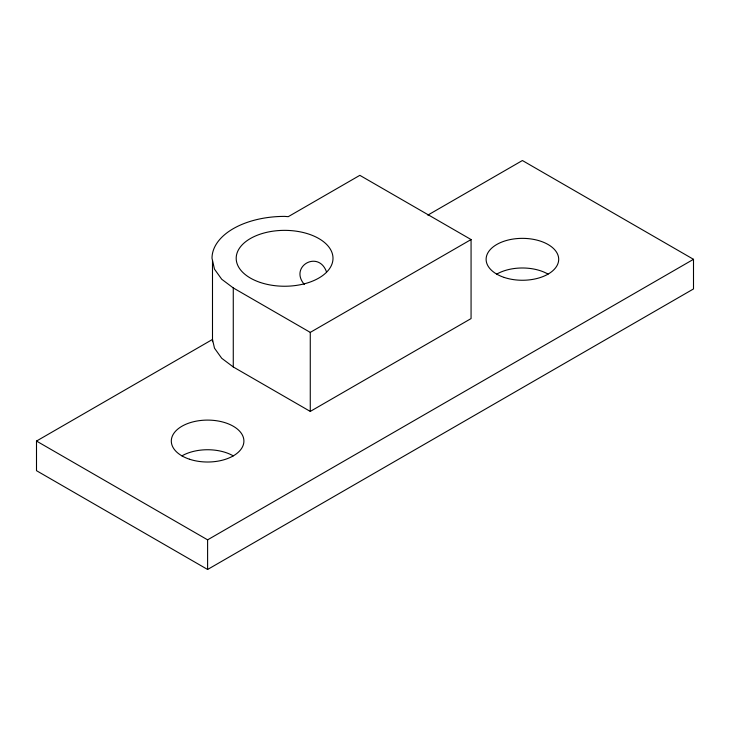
<?xml version="1.0" encoding="UTF-8"?>
<svg xmlns="http://www.w3.org/2000/svg" width="730" height="730" viewBox="0 0 730 730"><rect width="100%" height="100%" fill="white"/><g stroke="black" fill="none" stroke-linecap="round" stroke-linejoin="round"><path stroke-width="1.09" d="M427.826 215.122L522.397 160.527L693.5 259.314L693.5 288.943L207.603 569.473L36.5 470.686L36.5 441.057L212.494 339.45L214.483 348.173L221.728 358.284L233.271 366.962L310.268 411.419L471.069 318.581L471.069 239.549L359.844 175.337L288.268 216.664L284.6 216.39A72.589 41.911 0 0 0 212.01 258.301L214.483 269.151L221.728 279.252L233.271 287.93L310.268 332.387L471.069 239.549M36.5 441.057L207.603 539.844L693.5 259.314M304.337 284.435C288.898 266.523 318.545 249.569 326.511 271.898M310.268 332.387L310.268 411.419M233.271 287.93L233.271 366.962M212.494 260.418L212.494 341.722M207.603 539.844L207.603 569.473M496.728 274.124A36.299 20.96 0 0 1 548.066 274.124M181.934 455.876A36.299 20.96 0 0 1 233.271 455.876M260.4 282.501A48.399 27.941 0 0 0 332.999 258.301A48.399 27.941 0 0 0 260.4 234.102A48.399 27.941 0 0 0 260.4 282.501M504.248 277.455A36.299 20.96 0 0 0 558.696 259.314A36.299 20.96 0 0 0 504.248 241.165A36.299 20.96 0 0 0 504.248 277.455M189.453 459.207A36.299 20.96 0 0 0 243.902 441.057A36.299 20.96 0 0 0 189.453 422.907A36.299 20.96 0 0 0 189.453 459.207"/></g></svg>
